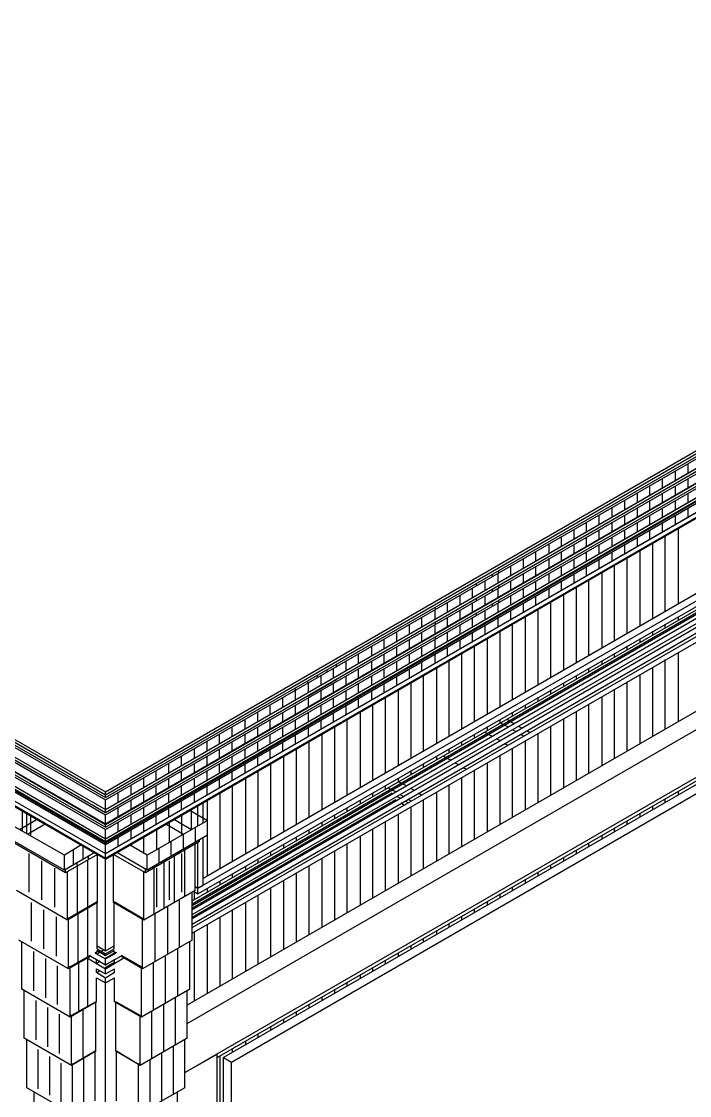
# Model space of a CAD drawing. Header units: inches. Extents: x 0.3 to 16.2, y 0.3 to 11.4.
# Drawn here: x 3.637 to 4.099, y 1.504 to 2.246 of the extents above; entities that cross this region are included whole.
import ezdxf

# ---------------------------------------------------------------- set-up
doc = ezdxf.new("R2010")
doc.units = ezdxf.units.IN
doc.header["$LTSCALE"] = 0.009843
doc.header["$MEASUREMENT"] = 0
doc.layers.add('GEOMETRY', color=7, linetype='Continuous')

msp = doc.modelspace()

# ---------------------------------------------------------------- linework, layer by layer
at = {"layer": 'GEOMETRY'}
for p, q in [((1.1811, 3.15984), (3.69528, 1.70827)), ((1.1811, 3.15984), (3.69528, 1.70827)), ((1.18425, 3.16339), (3.69528, 1.71378)), ((1.18425, 3.16339), (3.69528, 1.71378)), ((1.18425, 3.16181), (3.69528, 1.71181)), ((1.18425, 3.16181), (3.69528, 1.71181)), ((1.18425, 3.16181), (3.69528, 1.71181)), ((1.18425, 3.15984), (3.69528, 1.70984)), ((1.1811, 3.15354), (3.69528, 1.70157)), ((1.1811, 3.14961), (3.69528, 1.69803)), ((1.1811, 3.14961), (3.69528, 1.69803)), ((1.18425, 3.15157), (3.69528, 1.70157)), ((1.18425, 3.15157), (3.69528, 1.70157)), ((1.18425, 3.15157), (3.69528, 1.70157)), ((1.18425, 3.14961), (3.69528, 1.69961)), ((1.1811, 3.14331), (3.69528, 1.69173)), ((1.1811, 3.13937), (3.69528, 1.6878)), ((1.1811, 3.13937), (3.69528, 1.6878)), ((1.18425, 3.14134), (3.69528, 1.69134)), ((1.18425, 3.14134), (3.69528, 1.69134)), ((1.18425, 3.14134), (3.69528, 1.69134)), ((1.18425, 3.13937), (3.69528, 1.68937)), ((1.1811, 3.13307), (3.69528, 1.6815)), ((1.18425, 3.1311), (3.69528, 1.6815)), ((1.18425, 3.1311), (3.69528, 1.6815)), ((1.18425, 3.1311), (3.69528, 1.6815)), ((1.1811, 3.12913), (3.69528, 1.67756)), ((1.1811, 3.12913), (3.69528, 1.67756)), ((1.1811, 3.12283), (3.69528, 1.67126)), ((1.18425, 3.12913), (3.69528, 1.67953)), ((1.18425, 3.12087), (3.69528, 1.67126)), ((1.18661, 3.11654), (3.69528, 1.66811)), ((1.19213, 3.1126), (3.69528, 1.66732)), ((1.22087, 3.10748), (3.69528, 1.67874)), ((1.22087, 3.10748), (3.69528, 1.67874)), ((1.23386, 3.10276), (3.69528, 1.6815)), ((1.23386, 3.10276), (3.69528, 1.6815)), ((3.69528, 1.71378), (4.55748, 2.21181)), ((3.69528, 1.71378), (4.55748, 2.21181)), ((3.69528, 1.71181), (4.55748, 2.20984)), ((3.69528, 1.71181), (4.55787, 2.20984)), ((3.69528, 1.71181), (4.55787, 2.20984)), ((3.69528, 1.70984), (4.55787, 2.20787)), ((3.69528, 1.70827), (4.56102, 2.20787)), ((3.69528, 1.70827), (4.56102, 2.20787)), ((3.69528, 1.70157), (4.56102, 2.20157)), ((3.69528, 1.70157), (4.55787, 2.19961)), ((3.69528, 1.70157), (4.55787, 2.19961)), ((3.69528, 1.70157), (4.55787, 2.19961)), ((3.69528, 1.69961), (4.55787, 2.19764)), ((3.69528, 1.69803), (4.56102, 2.19764)), ((3.69528, 1.69803), (4.56102, 2.19764)), ((3.69528, 1.69173), (4.56102, 2.19134)), ((3.69528, 1.69134), (4.55787, 2.18937)), ((3.69528, 1.69134), (4.55787, 2.18937)), ((3.69528, 1.69134), (4.55787, 2.18937)), ((3.69528, 1.68937), (4.55787, 2.1874)), ((3.69528, 1.6878), (4.56102, 2.1874)), ((3.69528, 1.6878), (4.56102, 2.1874)), ((3.69528, 1.6815), (4.56102, 2.1811)), ((3.69528, 1.6815), (4.55787, 2.17913)), ((3.69528, 1.6815), (4.55787, 2.17913)), ((3.69528, 1.6815), (4.55787, 2.17913)), ((3.69528, 1.67953), (4.55787, 2.17756)), ((3.69528, 1.67756), (4.56102, 2.17756)), ((3.69528, 1.67756), (4.56102, 2.17756)), ((3.69528, 1.67126), (4.56102, 2.17087)), ((3.69528, 1.67126), (4.55787, 2.16929)), ((3.69528, 1.66811), (4.55551, 2.16457)), ((3.69528, 1.66732), (4.55, 2.16102)), ((3.69528, 1.67874), (4.52126, 2.15591)), ((3.69528, 1.67874), (4.52126, 2.15591)), ((3.69528, 1.6815), (4.50827, 2.15079)), ((3.69528, 1.6815), (4.50827, 2.15079)), ((3.75906, 1.70433), (4.44016, 2.09724)), ((3.75512, 1.63858), (4.45472, 2.04252)), ((3.75512, 1.63661), (4.45472, 2.04055)), ((3.75512, 1.63661), (4.45472, 2.04055)), ((3.75906, 1.64724), (4.44016, 2.04016)), ((3.75906, 1.64724), (4.44016, 2.04016)), ((4.43228, 2.04094), (3.7626, 1.65394)), ((3.75512, 1.63543), (4.45472, 2.03937)), ((3.75512, 1.63268), (4.45591, 2.0374)), ((3.75512, 1.63268), (4.45591, 2.0374)), ((3.75512, 1.62913), (4.45906, 2.03543)), ((3.75512, 1.62638), (4.46142, 2.03425)), ((3.75512, 1.62638), (4.46142, 2.03425)), ((3.75512, 1.62913), (4.45512, 2.03307)), ((3.75906, 1.64331), (4.44016, 2.03622)), ((3.75512, 1.62244), (4.45512, 2.02677)), ((3.75512, 1.62244), (4.45512, 2.02677)), ((3.75512, 1.62008), (4.45512, 2.02402)), ((3.75512, 1.62008), (4.45512, 2.02402)), ((3.75512, 1.61614), (4.45512, 2.02047)), ((4.45551, 1.97283), (3.75157, 1.56654)), ((3.75157, 1.55394), (4.4685, 1.96772)), ((3.75157, 1.55394), (4.4685, 1.96772)), ((4.09764, 1.93386), (4.09764, 1.94016)), ((3.75, 1.52008), (4.4685, 1.93465)), ((4.07992, 1.92402), (4.07992, 1.93031)), ((4.08898, 1.92874), (4.08898, 1.93543)), ((4.09764, 1.92362), (4.09764, 1.93031)), ((4.07126, 1.9189), (4.07126, 1.9252)), ((4.08898, 1.9189), (4.08898, 1.9252)), ((3.77244, 1.53031), (4.43661, 1.91378)), ((4.05394, 1.90866), (4.05394, 1.91496)), ((4.0626, 1.91378), (4.0626, 1.92008)), ((4.07126, 1.90866), (4.07126, 1.91496)), ((4.07992, 1.91378), (4.07992, 1.92008)), ((4.08898, 1.90866), (4.08898, 1.91496)), ((4.09764, 1.91378), (4.09764, 1.92008)), ((4.04528, 1.90354), (4.04528, 1.90984)), ((4.0626, 1.90354), (4.0626, 1.90984)), ((4.07992, 1.90354), (4.07992, 1.90984)), ((4.09764, 1.90354), (4.09764, 1.90984)), ((4.02756, 1.8937), (4.02756, 1.9)), ((4.03622, 1.89882), (4.03622, 1.90512)), ((4.04528, 1.8937), (4.04528, 1.9)), ((4.05394, 1.89843), (4.05394, 1.90472)), ((4.0626, 1.89331), (4.0626, 1.89961)), ((4.07126, 1.89843), (4.07126, 1.90472)), ((4.07992, 1.89331), (4.07992, 1.89961)), ((4.08898, 1.89843), (4.08898, 1.90472)), ((4.41339, 1.89803), (3.77677, 1.53031)), ((3.78228, 1.52717), (4.4189, 1.89488)), ((3.78228, 1.52717), (4.4189, 1.89488)), ((4.0189, 1.88858), (4.0189, 1.89488)), ((4.03622, 1.88858), (4.03622, 1.89488)), ((4.05394, 1.88858), (4.05394, 1.89488)), ((4.07126, 1.88819), (4.07126, 1.89449)), ((4.09094, 1.8437), (4.09094, 1.89567)), ((4.00157, 1.87835), (4.00157, 1.88465)), ((4.01024, 1.88346), (4.01024, 1.88976)), ((4.0189, 1.87835), (4.0189, 1.88465)), ((4.02756, 1.88346), (4.02756, 1.88976)), ((4.03622, 1.87835), (4.03622, 1.88465)), ((4.04528, 1.88346), (4.04528, 1.88976)), ((4.05394, 1.87835), (4.05394, 1.88465)), ((4.0626, 1.88346), (4.0626, 1.88976)), ((4.07323, 1.83346), (4.07323, 1.88543)), ((4.08189, 1.83858), (4.08189, 1.89055)), ((3.99252, 1.87323), (3.99252, 1.87992)), ((4.01024, 1.87323), (4.01024, 1.87953)), ((4.02756, 1.87323), (4.02756, 1.87953)), ((4.04528, 1.87323), (4.04528, 1.87953)), ((4.06457, 1.82835), (4.06457, 1.88071)), ((3.9752, 1.86339), (3.9752, 1.86969)), ((3.98386, 1.8685), (3.98386, 1.8748)), ((3.99252, 1.86339), (3.99252, 1.86969)), ((4.00157, 1.86811), (4.00157, 1.8748)), ((4.01024, 1.86299), (4.01024, 1.86969)), ((4.0189, 1.86811), (4.0189, 1.87441)), ((4.02756, 1.86299), (4.02756, 1.86929)), ((4.03622, 1.86811), (4.03622, 1.87441)), ((4.04685, 1.8185), (4.04685, 1.87047)), ((4.05551, 1.82323), (4.05551, 1.87559)), ((3.9626, 1.86614), (3.9626, 1.86614)), ((3.9626, 1.8626), (3.9626, 1.86417)), ((3.96654, 1.85827), (3.96654, 1.86457)), ((3.96693, 1.8685), (3.96693, 1.8689)), ((3.96693, 1.86496), (3.96693, 1.86654)), ((3.98386, 1.85827), (3.98386, 1.86457)), ((4.00157, 1.85827), (4.00157, 1.86457)), ((4.0189, 1.85787), (4.0189, 1.86457)), ((4.03819, 1.81339), (4.03819, 1.86535)), ((3.94882, 1.84803), (3.94882, 1.85433)), ((3.95157, 1.85984), (3.95157, 1.85984)), ((3.95157, 1.85591), (3.95157, 1.85787)), ((3.95748, 1.85315), (3.95748, 1.85945)), ((3.96654, 1.84803), (3.96654, 1.85433)), ((3.96693, 1.85472), (3.96693, 1.85669)), ((3.9752, 1.85315), (3.9752, 1.85945)), ((3.98386, 1.84803), (3.98386, 1.85433)), ((3.99252, 1.85315), (3.99252, 1.85945)), ((4.00157, 1.84803), (4.00157, 1.85433)), ((4.01024, 1.85315), (4.01024, 1.85945)), ((4.02047, 1.80315), (4.02047, 1.85512)), ((4.02913, 1.80827), (4.02913, 1.86024)), ((3.94016, 1.84291), (3.94016, 1.84961)), ((3.95157, 1.84606), (3.95157, 1.84764)), ((3.95748, 1.84291), (3.95748, 1.84921)), ((3.9626, 1.85236), (3.9626, 1.85394)), ((3.9752, 1.84291), (3.9752, 1.84921)), ((3.99252, 1.84291), (3.99252, 1.84921)), ((4.01181, 1.79803), (4.01181, 1.85)), ((3.92283, 1.83307), (3.92283, 1.83937)), ((3.92323, 1.84331), (3.92323, 1.84331)), ((3.92323, 1.83937), (3.92323, 1.84134)), ((3.9315, 1.83819), (3.9315, 1.84449)), ((3.94016, 1.83307), (3.94016, 1.83937)), ((3.94882, 1.8378), (3.94882, 1.84449)), ((3.95748, 1.83268), (3.95748, 1.83937)), ((3.9626, 1.84213), (3.9626, 1.8437)), ((3.96654, 1.8378), (3.96654, 1.84409)), ((3.96693, 1.84449), (3.96693, 1.84646)), ((3.98386, 1.8378), (3.98386, 1.84409)), ((3.99409, 1.7878), (3.99409, 1.83976)), ((4.00276, 1.79291), (4.00276, 1.84488)), ((3.91378, 1.82795), (3.91378, 1.83425)), ((3.9315, 1.82795), (3.9315, 1.83425)), ((3.94882, 1.82795), (3.94882, 1.83425)), ((3.95157, 1.83583), (3.95157, 1.8374)), ((3.96654, 1.82795), (3.96654, 1.83425)), ((3.9752, 1.83268), (3.9752, 1.83898)), ((3.98543, 1.78268), (3.98543, 1.83504)), ((4.09094, 1.83228), (4.09094, 1.83465)), ((3.90512, 1.82283), (3.90512, 1.82913)), ((3.92283, 1.82283), (3.92283, 1.82913)), ((3.92323, 1.82953), (3.92323, 1.8311)), ((3.94016, 1.82283), (3.94016, 1.82913)), ((3.95748, 1.82283), (3.95748, 1.82913)), ((3.96772, 1.77283), (3.96772, 1.8248)), ((3.97638, 1.77756), (3.97638, 1.82992)), ((4.07323, 1.82205), (4.07323, 1.8248)), ((4.08189, 1.82717), (4.08189, 1.82953)), ((3.8878, 1.81299), (3.8878, 1.81929)), ((3.89646, 1.81772), (3.89646, 1.82402)), ((3.90512, 1.8126), (3.90512, 1.8189)), ((3.91378, 1.81772), (3.91378, 1.82402)), ((3.92283, 1.8126), (3.92283, 1.8189)), ((3.92323, 1.81929), (3.92323, 1.82087)), ((3.9315, 1.81772), (3.9315, 1.82402)), ((3.94016, 1.8126), (3.94016, 1.8189)), ((3.94882, 1.81772), (3.94882, 1.82402)), ((3.95906, 1.76772), (3.95906, 1.81969)), ((4.06457, 1.81693), (4.06457, 1.81969)), ((3.87913, 1.80787), (3.87913, 1.81417)), ((3.89646, 1.80787), (3.89646, 1.81417)), ((3.91378, 1.80748), (3.91378, 1.81417)), ((3.9315, 1.80748), (3.9315, 1.81378)), ((3.95, 1.7626), (3.95, 1.81457)), ((4.05551, 1.81181), (4.05551, 1.81457)), ((4.09094, 1.7622), (4.09094, 1.80984)), ((3.85472, 1.80394), (3.85472, 1.80394)), ((3.86142, 1.79764), (3.86142, 1.80394)), ((3.87008, 1.80276), (3.87008, 1.80906)), ((3.87913, 1.79764), (3.87913, 1.80394)), ((3.8878, 1.80276), (3.8878, 1.80906)), ((3.89646, 1.79764), (3.89646, 1.80394)), ((3.90512, 1.80276), (3.90512, 1.80906)), ((3.91378, 1.79764), (3.91378, 1.80394)), ((3.92283, 1.80236), (3.92283, 1.80906)), ((3.93268, 1.75236), (3.93268, 1.80433)), ((3.94134, 1.75748), (3.94134, 1.80945)), ((4.03819, 1.80197), (4.03819, 1.80433)), ((4.04685, 1.80669), (4.04685, 1.80945)), ((4.08189, 1.75748), (4.08189, 1.80512)), ((3.84173, 1.79606), (3.84173, 1.79646)), ((3.84843, 1.8), (3.84843, 1.8)), ((3.84843, 1.79646), (3.84843, 1.79803)), ((3.85276, 1.79252), (3.85276, 1.79882)), ((3.85472, 1.8), (3.85472, 1.80197)), ((3.87008, 1.79252), (3.87008, 1.79882)), ((3.8878, 1.79252), (3.8878, 1.79882)), ((3.90512, 1.79252), (3.90512, 1.79882)), ((3.92402, 1.74724), (3.92402, 1.79921)), ((4.02913, 1.79685), (4.02913, 1.79921)), ((4.06457, 1.74724), (4.06457, 1.79488)), ((4.07323, 1.75236), (4.07323, 1.8)), ((3.83504, 1.79252), (3.83504, 1.79252)), ((3.83504, 1.77992), (3.85472, 1.79134)), ((3.83504, 1.78858), (3.83504, 1.79055)), ((3.83543, 1.78268), (3.83543, 1.78898)), ((3.84173, 1.79252), (3.84173, 1.79449)), ((3.84409, 1.7874), (3.84409, 1.79409)), ((3.84843, 1.7874), (3.84843, 1.7878)), ((3.85276, 1.78228), (3.85276, 1.78898)), ((3.85472, 1.79134), (3.85472, 1.79173)), ((3.86142, 1.7874), (3.86142, 1.7937)), ((3.87008, 1.78228), (3.87008, 1.78858)), ((3.87913, 1.7874), (3.87913, 1.7937)), ((3.8878, 1.78228), (3.8878, 1.78858)), ((3.89646, 1.7874), (3.89646, 1.7937)), ((3.9063, 1.73701), (3.9063, 1.78937)), ((3.91496, 1.74213), (3.91496, 1.79409)), ((4.01181, 1.78661), (4.01181, 1.78898)), ((4.02047, 1.79173), (4.02047, 1.79409)), ((4.05551, 1.74213), (4.05551, 1.78976)), ((3.82402, 1.78622), (3.82402, 1.78622)), ((3.82598, 1.78504), (3.82717, 1.78425)), ((3.82638, 1.77756), (3.82638, 1.78386)), ((3.83504, 1.77992), (3.83504, 1.78031)), ((3.84173, 1.78386), (3.84173, 1.78425)), ((3.84409, 1.77756), (3.84409, 1.78386)), ((3.86142, 1.77717), (3.86142, 1.78386)), ((3.87913, 1.77717), (3.87913, 1.78346)), ((3.89764, 1.73189), (3.89764, 1.78425)), ((4.00276, 1.7815), (4.00276, 1.78425)), ((4.04685, 1.73701), (4.04685, 1.78465)), ((3.80906, 1.76732), (3.80906, 1.77362)), ((3.81772, 1.77244), (3.81772, 1.77874)), ((3.82638, 1.76732), (3.82638, 1.77362)), ((3.83465, 1.77992), (3.83504, 1.77992)), ((3.83543, 1.77244), (3.83543, 1.77874)), ((3.84409, 1.76732), (3.84409, 1.77362)), ((3.85276, 1.77244), (3.85276, 1.77874)), ((3.86142, 1.76732), (3.86142, 1.77362)), ((3.87008, 1.77205), (3.87008, 1.77874)), ((3.87992, 1.72205), (3.87992, 1.77402)), ((3.88858, 1.72717), (3.88858, 1.77913)), ((3.98543, 1.77126), (3.98543, 1.77402)), ((3.99409, 1.77638), (3.99409, 1.77913)), ((4.02913, 1.72677), (4.02913, 1.77441)), ((4.03819, 1.73189), (4.03819, 1.77953)), ((3.80039, 1.7622), (3.80039, 1.7685)), ((3.81772, 1.7622), (3.81772, 1.7685)), ((3.83543, 1.7622), (3.83543, 1.7685)), ((3.85276, 1.7622), (3.85276, 1.7685)), ((3.87126, 1.71693), (3.87126, 1.7689)), ((3.97638, 1.76614), (3.97638, 1.7689)), ((4.02047, 1.72165), (4.02047, 1.76929)), ((3.78268, 1.75236), (3.78268, 1.75866)), ((3.79173, 1.75709), (3.79173, 1.76378)), ((3.80039, 1.75236), (3.80039, 1.75866)), ((3.80906, 1.75709), (3.80906, 1.76339)), ((3.81772, 1.75197), (3.81772, 1.75827)), ((3.82638, 1.75709), (3.82638, 1.76339)), ((3.83543, 1.75197), (3.83543, 1.75827)), ((3.84409, 1.75709), (3.84409, 1.76339)), ((3.85354, 1.70669), (3.85354, 1.75866)), ((3.8622, 1.71181), (3.8622, 1.76378)), ((3.95906, 1.7563), (3.95906, 1.75866)), ((3.96772, 1.76142), (3.96772, 1.76378)), ((3.96969, 1.76063), (3.96811, 1.76142)), ((3.97323, 1.75866), (3.97087, 1.75984)), ((3.97244, 1.76417), (3.97402, 1.76299)), ((3.9752, 1.7622), (3.97756, 1.76102)), ((3.98071, 1.75906), (3.98307, 1.75787)), ((4.00276, 1.71181), (4.00276, 1.75945)), ((4.01181, 1.71693), (4.01181, 1.76417)), ((3.77402, 1.74724), (3.77402, 1.75354)), ((3.79173, 1.74724), (3.79173, 1.75354)), ((3.80906, 1.74724), (3.80906, 1.75354)), ((3.82638, 1.74685), (3.82638, 1.75315)), ((3.84488, 1.70157), (3.84488, 1.75354)), ((3.95, 1.75118), (3.95, 1.75354)), ((3.95709, 1.75512), (3.95866, 1.75433)), ((3.95709, 1.75512), (3.95866, 1.75433)), ((3.95984, 1.75354), (3.9622, 1.75236)), ((3.95984, 1.75354), (3.9622, 1.75236)), ((3.96535, 1.75039), (3.96772, 1.74921)), ((3.96535, 1.75039), (3.96772, 1.74921)), ((3.97874, 1.75551), (3.97638, 1.75669)), ((3.98425, 1.75236), (3.98189, 1.75354)), ((3.98622, 1.75591), (3.98858, 1.75472)), ((3.99409, 1.70669), (3.99409, 1.75433)), ((3.75669, 1.73701), (3.75669, 1.74331)), ((3.76535, 1.74213), (3.76535, 1.74843)), ((3.77402, 1.73701), (3.77402, 1.74331)), ((3.78268, 1.74213), (3.78268, 1.74843)), ((3.79173, 1.73701), (3.79173, 1.74331)), ((3.80039, 1.74213), (3.80039, 1.74843)), ((3.80906, 1.73701), (3.80906, 1.74331)), ((3.81772, 1.74213), (3.81772, 1.74843)), ((3.82717, 1.69134), (3.82717, 1.7437)), ((3.83583, 1.69646), (3.83583, 1.74882)), ((3.93268, 1.74094), (3.93268, 1.74331)), ((3.94134, 1.74606), (3.94134, 1.74843)), ((3.97087, 1.74724), (3.97323, 1.74606)), ((3.97087, 1.74724), (3.97323, 1.74606)), ((3.97638, 1.69646), (3.97638, 1.74409)), ((3.98543, 1.70157), (3.98543, 1.74921)), ((3.74764, 1.73189), (3.74764, 1.73858)), ((3.76535, 1.73189), (3.76535, 1.73819)), ((3.78268, 1.73189), (3.78268, 1.73819)), ((3.80039, 1.73189), (3.80039, 1.73819)), ((3.8185, 1.68622), (3.8185, 1.73858)), ((3.92402, 1.73583), (3.92402, 1.73858)), ((3.92835, 1.73858), (3.93031, 1.7378)), ((3.9311, 1.73701), (3.93346, 1.73583)), ((3.96772, 1.69134), (3.96772, 1.73898)), ((3.73031, 1.72205), (3.73031, 1.72835)), ((3.73898, 1.72717), (3.73898, 1.73346)), ((3.74764, 1.72205), (3.74764, 1.72835)), ((3.75669, 1.72677), (3.75669, 1.73346)), ((3.76535, 1.72165), (3.76535, 1.72835)), ((3.77402, 1.72677), (3.77402, 1.73307)), ((3.79173, 1.72677), (3.79173, 1.73307)), ((3.80079, 1.67638), (3.80079, 1.72835)), ((3.80945, 1.6815), (3.80945, 1.73346)), ((3.9063, 1.72559), (3.9063, 1.72835)), ((3.91496, 1.73071), (3.91496, 1.73346)), ((3.93661, 1.73386), (3.93898, 1.73268)), ((3.94213, 1.73071), (3.94449, 1.72953)), ((3.95, 1.6811), (3.95, 1.72874)), ((3.95906, 1.68622), (3.95906, 1.73386)), ((3.72165, 1.71693), (3.72165, 1.72323)), ((3.73898, 1.71693), (3.73898, 1.72323)), ((3.75669, 1.71693), (3.75669, 1.72323)), ((3.77402, 1.71654), (3.77402, 1.72323)), ((3.78268, 1.72165), (3.78268, 1.72795)), ((3.79213, 1.67126), (3.79213, 1.72323)), ((3.89764, 1.72047), (3.89764, 1.72323)), ((3.89921, 1.71969), (3.89764, 1.72087)), ((3.94134, 1.67598), (3.94134, 1.72362)), ((3.69528, 1.71181), (3.69528, 1.71378)), ((3.71299, 1.71181), (3.71299, 1.71811)), ((3.73031, 1.71181), (3.73031, 1.71811)), ((3.74764, 1.71181), (3.74764, 1.71811)), ((3.76535, 1.71181), (3.76535, 1.71811)), ((3.78307, 1.66614), (3.78307, 1.71811)), ((3.88858, 1.71575), (3.88858, 1.71811)), ((3.89213, 1.71575), (3.89055, 1.71654)), ((3.89567, 1.71378), (3.89331, 1.71496)), ((3.90276, 1.71811), (3.90039, 1.71929)), ((3.90827, 1.71496), (3.90591, 1.71614)), ((3.92402, 1.66614), (3.92402, 1.71378)), ((3.93268, 1.67126), (3.93268, 1.7189)), ((4.09094, 1.71142), (4.09094, 1.71417)), ((3.69528, 1.70984), (3.69528, 1.71181)), ((3.69528, 1.70157), (3.69528, 1.70827)), ((3.70394, 1.70669), (3.70394, 1.71299)), ((3.71299, 1.70157), (3.71299, 1.70787)), ((3.72165, 1.70669), (3.72165, 1.71299)), ((3.73031, 1.70157), (3.73031, 1.70787)), ((3.73898, 1.70669), (3.73898, 1.71299)), ((3.74764, 1.70157), (3.74764, 1.70787)), ((3.89291, 1.71299), (3.75512, 1.63346)), ((3.89567, 1.70827), (3.75512, 1.62717)), ((3.75669, 1.70669), (3.75669, 1.71299)), ((3.75906, 1.70433), (3.7626, 1.7063)), ((3.75906, 1.70433), (3.7626, 1.7063)), ((3.7626, 1.69213), (3.7626, 1.7063)), ((3.76575, 1.65591), (3.76575, 1.70787)), ((3.77441, 1.66102), (3.77441, 1.71299)), ((3.87126, 1.70551), (3.87126, 1.70787)), ((3.87992, 1.71063), (3.87992, 1.71299)), ((3.89331, 1.7126), (3.89291, 1.71299)), ((3.89606, 1.70787), (3.89567, 1.70827)), ((3.89882, 1.70945), (3.89646, 1.71063)), ((3.90118, 1.71063), (3.89882, 1.71181)), ((3.90157, 1.70472), (3.89921, 1.70591)), ((3.90433, 1.7063), (3.90197, 1.70748)), ((3.90669, 1.70748), (3.90433, 1.70866)), ((3.91378, 1.71142), (3.91142, 1.71299)), ((3.91496, 1.66102), (3.91496, 1.70866)), ((4.08189, 1.70669), (4.08189, 1.70906)), ((3.6378, 1.68701), (3.6378, 1.70157)), ((3.64094, 1.68504), (3.64094, 1.69882)), ((3.69528, 1.70157), (3.69528, 1.70354)), ((3.69528, 1.69961), (3.69528, 1.70157)), ((3.70394, 1.69646), (3.70394, 1.70315)), ((3.72165, 1.69646), (3.72165, 1.70276)), ((3.73898, 1.69646), (3.73898, 1.70276)), ((3.75354, 1.70118), (3.76575, 1.69409)), ((3.75472, 1.6878), (3.75472, 1.70157)), ((3.75906, 1.69016), (3.75906, 1.70433)), ((3.8622, 1.70039), (3.8622, 1.70276)), ((3.9063, 1.65591), (3.9063, 1.70354)), ((4.06457, 1.69646), (4.06457, 1.69882)), ((4.07323, 1.70157), (4.07323, 1.70394)), ((3.66693, 1.67008), (3.6248, 1.69409)), ((3.66693, 1.67008), (3.6248, 1.69409)), ((3.63583, 1.6878), (3.64803, 1.69488)), ((3.64134, 1.68465), (3.65354, 1.69173)), ((3.6437, 1.68346), (3.6437, 1.69724)), ((3.6437, 1.68346), (3.6437, 1.69724)), ((3.69528, 1.69173), (3.69528, 1.69803)), ((3.69528, 1.69134), (3.69528, 1.69331)), ((3.69528, 1.68937), (3.69528, 1.69134)), ((3.70394, 1.68661), (3.70394, 1.69291)), ((3.71299, 1.69134), (3.71299, 1.69803)), ((3.72165, 1.68622), (3.72165, 1.69291)), ((3.76575, 1.69409), (3.72402, 1.67008)), ((3.76575, 1.69409), (3.72402, 1.67008)), ((3.73031, 1.69134), (3.73031, 1.69764)), ((3.73701, 1.69173), (3.74921, 1.68465)), ((3.73937, 1.67874), (3.73937, 1.69291)), ((3.74252, 1.69488), (3.75472, 1.6878)), ((3.74803, 1.68386), (3.74803, 1.69803)), ((3.76575, 1.68386), (3.76575, 1.69409)), ((3.84488, 1.69016), (3.84488, 1.69291)), ((3.85354, 1.69528), (3.85354, 1.69764)), ((3.88858, 1.64567), (3.88858, 1.69331)), ((3.89764, 1.65079), (3.89764, 1.69843)), ((4.05551, 1.69134), (4.05551, 1.6937)), ((3.66693, 1.65984), (3.6248, 1.68386)), ((3.69528, 1.6815), (3.69528, 1.6878)), ((3.69528, 1.60394), (3.69528, 1.68386)), ((3.71299, 1.6815), (3.71299, 1.6878)), ((3.76575, 1.68386), (3.72402, 1.65984)), ((3.73071, 1.67362), (3.73071, 1.6878)), ((3.74921, 1.67441), (3.74921, 1.68465)), ((3.75748, 1.67913), (3.75748, 1.68937)), ((3.83583, 1.68504), (3.83583, 1.6878)), ((3.87992, 1.64055), (3.87992, 1.68819)), ((4.03819, 1.6811), (4.03819, 1.68386)), ((4.04685, 1.68622), (4.04685, 1.68858)), ((3.66772, 1.65787), (3.63031, 1.67953)), ((3.67874, 1.67717), (3.66693, 1.67008)), ((3.67874, 1.67717), (3.66693, 1.67008)), ((3.67992, 1.66732), (3.67992, 1.67638)), ((3.69528, 1.6815), (3.69528, 1.68307)), ((3.69528, 1.67953), (3.69528, 1.6815)), ((3.69528, 1.67638), (3.69528, 1.6815)), ((3.69528, 1.67362), (3.69528, 1.67874)), ((3.69528, 1.67126), (3.69528, 1.67756)), ((3.69528, 1.67126), (3.69528, 1.67638)), ((3.70394, 1.67638), (3.70394, 1.68268)), ((3.72402, 1.67008), (3.71181, 1.67717)), ((3.72402, 1.67008), (3.71181, 1.67717)), ((3.71299, 1.67638), (3.71299, 1.67756)), ((3.72165, 1.67126), (3.72165, 1.68268)), ((3.76024, 1.67953), (3.72283, 1.65787)), ((3.74055, 1.66969), (3.74055, 1.67953)), ((3.75276, 1.6752), (3.75276, 1.67638)), ((3.75709, 1.64567), (3.75709, 1.67756)), ((3.75906, 1.64724), (3.75906, 1.67874)), ((3.76024, 1.67953), (3.76024, 1.68071)), ((3.7626, 1.64921), (3.7626, 1.68189)), ((3.8185, 1.6748), (3.8185, 1.67756)), ((3.82717, 1.67992), (3.82717, 1.68268)), ((3.8622, 1.63031), (3.8622, 1.67795)), ((3.87126, 1.63543), (3.87126, 1.68307)), ((4.02913, 1.67598), (4.02913, 1.67874)), ((3.64252, 1.64449), (3.64252, 1.67126)), ((3.6878, 1.67205), (3.66693, 1.65984)), ((3.66693, 1.65984), (3.66693, 1.67008)), ((3.68976, 1.67047), (3.66772, 1.65787)), ((3.67323, 1.66378), (3.67323, 1.67362)), ((3.68346, 1.66693), (3.68346, 1.66929)), ((3.68661, 1.67126), (3.68661, 1.67244)), ((3.68976, 1.6374), (3.68976, 1.67047)), ((3.69528, 1.67126), (3.69528, 1.67323)), ((3.69528, 1.66811), (3.69528, 1.67244)), ((3.69528, 1.66732), (3.69528, 1.67126)), ((3.72283, 1.65787), (3.70079, 1.67047)), ((3.70079, 1.6374), (3.70079, 1.67047)), ((3.72402, 1.65984), (3.70315, 1.67205)), ((3.72402, 1.65984), (3.72402, 1.67008)), ((3.73228, 1.66457), (3.73228, 1.6748)), ((3.74291, 1.6374), (3.74291, 1.66969)), ((3.74528, 1.67087), (3.74528, 1.67205)), ((3.74803, 1.64449), (3.74803, 1.67126)), ((3.75, 1.64173), (3.75, 1.67362)), ((3.80945, 1.67008), (3.80945, 1.67244)), ((3.85354, 1.62559), (3.85354, 1.67323)), ((4.02047, 1.67087), (4.02047, 1.67362)), ((3.65118, 1.63937), (3.65118, 1.66614)), ((3.67559, 1.6622), (3.67559, 1.66496)), ((3.67598, 1.62913), (3.67598, 1.6626)), ((3.68307, 1.63346), (3.68307, 1.66654)), ((3.72874, 1.62953), (3.72874, 1.66142)), ((3.73031, 1.6622), (3.73031, 1.66339)), ((3.73583, 1.63346), (3.73583, 1.66535)), ((3.7378, 1.66654), (3.7378, 1.66772)), ((3.73937, 1.63937), (3.73937, 1.66614)), ((3.79213, 1.65984), (3.79213, 1.6622)), ((3.80079, 1.66496), (3.80079, 1.66732)), ((3.83583, 1.61535), (3.83583, 1.66299)), ((3.84488, 1.62047), (3.84488, 1.66811)), ((4.00276, 1.66102), (4.00276, 1.66339)), ((4.01181, 1.66575), (4.01181, 1.6685)), ((3.66024, 1.63425), (3.66024, 1.66102)), ((3.66772, 1.65787), (3.66772, 1.66063)), ((3.6689, 1.6252), (3.6689, 1.65866)), ((3.72165, 1.6252), (3.72165, 1.65866)), ((3.72165, 1.62677), (3.72165, 1.65866)), ((3.72283, 1.65787), (3.72283, 1.66063)), ((3.73071, 1.63425), (3.73071, 1.66102)), ((3.78307, 1.65472), (3.78307, 1.65709)), ((3.82717, 1.61024), (3.82717, 1.65787)), ((3.99409, 1.65591), (3.99409, 1.65827)), ((3.75709, 1.64843), (3.75906, 1.64724)), ((3.75709, 1.64843), (3.75906, 1.64724)), ((3.75709, 1.64843), (3.75906, 1.64724)), ((3.75906, 1.64724), (3.7626, 1.64921)), ((3.75906, 1.64331), (3.75906, 1.64724)), ((3.76575, 1.64449), (3.76575, 1.64724)), ((3.77441, 1.64961), (3.77441, 1.65197)), ((3.80945, 1.6), (3.80945, 1.64764)), ((3.8185, 1.60512), (3.8185, 1.65276)), ((3.97638, 1.64567), (3.97638, 1.64803)), ((3.98543, 1.65079), (3.98543, 1.65315)), ((3.6689, 1.6252), (3.63386, 1.64567)), ((3.75709, 1.64567), (3.72165, 1.6252)), ((3.74646, 1.60669), (3.74646, 1.63976)), ((3.75512, 1.61142), (3.75512, 1.64449)), ((3.75591, 1.64528), (3.75906, 1.64331)), ((3.75669, 1.63937), (3.75669, 1.64449)), ((3.80079, 1.59488), (3.80079, 1.64252)), ((3.96772, 1.64055), (3.96772, 1.64331)), ((3.64409, 1.61063), (3.64409, 1.6374)), ((3.65276, 1.60551), (3.65276, 1.63228)), ((3.68976, 1.6374), (3.6689, 1.6252)), ((3.68937, 1.6378), (3.66969, 1.62638)), ((3.68937, 1.6378), (3.66969, 1.62638)), ((3.68307, 1.59921), (3.68307, 1.63386)), ((3.68937, 1.60551), (3.68937, 1.6378)), ((3.72165, 1.6252), (3.70079, 1.6374)), ((3.72087, 1.62638), (3.70118, 1.6378)), ((3.72087, 1.62638), (3.70118, 1.6378)), ((3.70118, 1.60551), (3.70118, 1.6378)), ((3.73819, 1.60157), (3.73819, 1.63465)), ((3.73819, 1.60551), (3.73819, 1.63228)), ((3.74646, 1.61063), (3.74646, 1.6374)), ((3.78307, 1.58504), (3.78307, 1.63228)), ((3.79213, 1.58976), (3.79213, 1.6374)), ((3.95, 1.63031), (3.95, 1.63307)), ((3.95906, 1.63543), (3.95906, 1.63819)), ((3.66142, 1.60039), (3.66142, 1.62756)), ((3.66969, 1.62638), (3.6689, 1.62677)), ((3.66969, 1.62638), (3.6689, 1.62677)), ((3.66969, 1.59173), (3.66969, 1.62638)), ((3.67638, 1.59567), (3.67638, 1.62992)), ((3.72165, 1.62677), (3.72087, 1.62638)), ((3.72165, 1.62677), (3.72087, 1.62638)), ((3.72087, 1.59173), (3.72087, 1.62638)), ((3.72953, 1.59685), (3.72953, 1.62992)), ((3.72953, 1.60039), (3.72953, 1.62756)), ((3.77441, 1.57992), (3.77441, 1.62756)), ((3.94134, 1.6252), (3.94134, 1.62795)), ((3.75669, 1.56969), (3.75669, 1.61732)), ((3.76575, 1.5748), (3.76575, 1.62244)), ((3.92402, 1.61535), (3.92402, 1.61772)), ((3.93268, 1.62047), (3.93268, 1.62283)), ((3.66969, 1.59173), (3.63543, 1.61142)), ((3.6374, 1.57756), (3.6374, 1.61063)), ((3.75512, 1.61142), (3.72087, 1.59173)), ((3.75354, 1.57756), (3.75354, 1.61063)), ((3.91496, 1.61024), (3.91496, 1.6126)), ((3.64567, 1.57638), (3.64567, 1.60354)), ((3.68898, 1.60315), (3.6878, 1.60276)), ((3.68898, 1.60315), (3.6878, 1.60276)), ((3.68937, 1.60315), (3.68819, 1.60236)), ((3.68819, 1.60236), (3.69528, 1.59843)), ((3.68819, 1.60236), (3.69528, 1.59843)), ((3.68898, 1.60197), (3.68898, 1.60315)), ((3.68937, 1.60748), (3.69528, 1.60394)), ((3.68976, 1.60709), (3.68937, 1.60669)), ((3.68937, 1.60551), (3.69528, 1.60197)), ((3.68937, 1.60551), (3.69528, 1.60197)), ((3.68937, 1.60433), (3.69528, 1.60079)), ((3.68937, 1.60315), (3.68937, 1.60433)), ((3.69134, 1.60315), (3.68937, 1.60157)), ((3.69409, 1.60472), (3.69252, 1.60354)), ((3.70197, 1.60276), (3.69488, 1.59843)), ((3.69528, 1.60394), (3.70118, 1.60748)), ((3.69528, 1.60197), (3.70118, 1.60551)), ((3.69528, 1.60197), (3.70118, 1.60551)), ((3.69528, 1.60079), (3.70118, 1.60433)), ((3.69528, 1.59843), (3.70236, 1.60236)), ((3.69528, 1.59843), (3.70236, 1.60236)), ((3.70118, 1.60315), (3.70118, 1.60433)), ((3.70236, 1.60236), (3.70118, 1.60315)), ((3.70315, 1.60276), (3.70157, 1.60315)), ((3.70315, 1.60276), (3.70157, 1.60315)), ((3.70157, 1.60197), (3.70157, 1.60315)), ((3.74528, 1.57283), (3.74528, 1.60591)), ((3.74528, 1.57638), (3.74528, 1.60354)), ((3.89764, 1.6), (3.89764, 1.60236)), ((3.9063, 1.60512), (3.9063, 1.60748)), ((3.65394, 1.57165), (3.65394, 1.59882)), ((3.68504, 1.60039), (3.66969, 1.59173)), ((3.68465, 1.60079), (3.67087, 1.59291)), ((3.68465, 1.60079), (3.67087, 1.59291)), ((3.67677, 1.56181), (3.67677, 1.59646)), ((3.68268, 1.59921), (3.69528, 1.59173)), ((3.68268, 1.59921), (3.69528, 1.59173)), ((3.68307, 1.56535), (3.68307, 1.6)), ((3.68504, 1.60039), (3.69528, 1.59449)), ((3.68898, 1.59803), (3.69528, 1.59449)), ((3.68898, 1.59567), (3.68898, 1.59803)), ((3.69134, 1.59685), (3.68937, 1.59528)), ((3.70157, 1.59606), (3.69488, 1.59213)), ((3.69528, 1.60079), (3.69528, 1.60197)), ((3.69528, 1.59449), (3.70591, 1.60039)), ((3.69528, 1.59173), (3.70787, 1.59921)), ((3.69528, 1.59173), (3.70787, 1.59921)), ((3.69528, 1.59449), (3.69528, 1.59843)), ((3.69528, 1.59449), (3.70157, 1.59803)), ((3.69528, 1.59567), (3.69528, 1.59685)), ((3.69528, 1.59449), (3.69528, 1.59567)), ((3.70157, 1.59567), (3.70157, 1.59803)), ((3.72087, 1.59173), (3.70591, 1.60039)), ((3.72008, 1.59291), (3.7063, 1.60079)), ((3.72008, 1.59291), (3.7063, 1.60079)), ((3.72835, 1.56299), (3.72835, 1.59606)), ((3.73661, 1.56772), (3.73661, 1.60079)), ((3.73661, 1.57165), (3.73661, 1.59882)), ((3.88858, 1.59488), (3.88858, 1.59764)), ((3.6622, 1.56693), (3.6622, 1.5937)), ((3.67087, 1.59291), (3.66969, 1.59331)), ((3.67087, 1.59291), (3.66969, 1.59331)), ((3.67087, 1.55827), (3.67087, 1.59291)), ((3.68898, 1.59173), (3.69528, 1.58819)), ((3.68898, 1.59173), (3.69528, 1.58819)), ((3.68898, 1.58937), (3.68898, 1.59173)), ((3.68898, 1.58937), (3.69528, 1.58543)), ((3.68898, 1.58937), (3.69528, 1.58543)), ((3.69134, 1.59016), (3.68937, 1.58898)), ((3.69528, 1.58819), (3.69528, 1.59173)), ((3.69528, 1.58819), (3.70157, 1.59173)), ((3.69528, 1.58819), (3.70157, 1.59173)), ((3.69528, 1.58937), (3.69528, 1.59055)), ((3.69528, 1.58819), (3.69528, 1.58937)), ((3.69528, 1.58543), (3.70157, 1.58937)), ((3.69528, 1.58543), (3.70157, 1.58937)), ((3.70157, 1.58937), (3.70157, 1.59173)), ((3.72087, 1.59331), (3.72008, 1.59291)), ((3.72087, 1.59331), (3.72008, 1.59291)), ((3.72008, 1.55827), (3.72008, 1.59291)), ((3.72835, 1.56693), (3.72835, 1.5937)), ((3.87126, 1.58465), (3.87126, 1.5874)), ((3.87992, 1.58976), (3.87992, 1.59252)), ((3.68898, 1.58543), (3.69528, 1.58189)), ((3.68898, 1.5689), (3.68898, 1.58543)), ((3.69528, 1.58189), (3.69528, 1.58543)), ((3.69528, 1.58189), (3.70157, 1.58543)), ((3.69528, 0.89921), (3.69528, 1.58504)), ((3.69528, 1.58307), (3.69528, 1.58425)), ((3.70157, 1.5689), (3.70157, 1.58543)), ((3.8622, 1.57953), (3.8622, 1.58228)), ((3.67087, 1.55827), (3.6374, 1.57756)), ((3.63898, 1.5437), (3.63898, 1.57638)), ((3.75354, 1.57756), (3.72008, 1.55827)), ((3.75157, 1.5437), (3.75157, 1.57638)), ((3.85354, 1.5748), (3.85354, 1.57717)), ((3.64724, 1.54252), (3.64724, 1.56969)), ((3.65551, 1.5378), (3.65551, 1.56496)), ((3.68898, 1.5689), (3.67087, 1.55827)), ((3.68858, 1.5689), (3.67165, 1.55945)), ((3.68858, 1.5689), (3.67165, 1.55945)), ((3.68858, 1.53465), (3.68858, 1.5689)), ((3.72008, 1.55827), (3.70157, 1.5689)), ((3.71929, 1.55945), (3.70236, 1.5689)), ((3.71929, 1.55945), (3.70236, 1.5689)), ((3.70236, 1.53465), (3.70236, 1.5689)), ((3.73543, 1.53425), (3.73543, 1.56732)), ((3.73543, 1.5378), (3.73543, 1.56496)), ((3.7437, 1.53898), (3.7437, 1.57165)), ((3.7437, 1.54252), (3.7437, 1.56969)), ((3.83583, 1.56457), (3.83583, 1.56693)), ((3.84488, 1.56969), (3.84488, 1.57205)), ((3.66339, 1.53307), (3.66339, 1.56024)), ((3.67165, 1.55945), (3.67087, 1.55984)), ((3.67165, 1.55945), (3.67087, 1.55984)), ((3.67165, 1.5248), (3.67165, 1.55945)), ((3.67992, 1.52953), (3.67992, 1.56417)), ((3.72008, 1.55984), (3.71929, 1.55945)), ((3.72008, 1.55984), (3.71929, 1.55945)), ((3.71929, 1.5248), (3.71929, 1.55945)), ((3.72717, 1.52953), (3.72717, 1.5626)), ((3.72717, 1.53307), (3.72717, 1.56024)), ((3.82717, 1.55945), (3.82717, 1.56181)), ((3.80945, 1.54921), (3.80945, 1.55197)), ((3.8185, 1.55433), (3.8185, 1.55669)), ((3.67165, 1.5248), (3.63898, 1.5437)), ((3.75157, 1.5437), (3.71929, 1.5248)), ((3.80079, 1.54409), (3.80079, 1.54685)), ((3.64094, 1.50945), (3.64094, 1.54252)), ((3.64882, 1.50866), (3.64882, 1.53583)), ((3.74213, 1.50472), (3.74213, 1.5378)), ((3.74213, 1.50866), (3.74213, 1.53583)), ((3.75, 1.50945), (3.75, 1.54252)), ((3.78307, 1.53386), (3.78307, 1.53661)), ((3.79213, 1.53898), (3.79213, 1.54173)), ((3.65669, 1.50433), (3.65669, 1.5311)), ((3.68858, 1.53465), (3.67165, 1.5248)), ((3.68819, 1.53465), (3.67244, 1.52559)), ((3.68819, 1.53465), (3.67244, 1.52559)), ((3.68031, 1.49567), (3.68031, 1.53031)), ((3.68819, 1.50039), (3.68819, 1.53465)), ((3.71929, 1.5248), (3.70236, 1.53465)), ((3.71811, 1.52559), (3.70276, 1.53465)), ((3.71811, 1.52559), (3.70276, 1.53465)), ((3.70276, 1.50039), (3.70276, 1.53465)), ((3.72598, 1.49567), (3.72598, 1.52874)), ((3.73425, 1.50039), (3.73425, 1.53346)), ((3.73425, 1.50433), (3.73425, 1.5311)), ((3.75, 1.52008), (3.77244, 1.53268)), ((3.75, 1.52008), (3.77244, 1.53268)), ((3.77244, 1.01457), (3.77244, 1.53268)), ((3.77244, 1.53031), (3.77441, 1.5315)), ((3.77244, 1.53031), (3.77441, 1.5315)), ((3.77441, 1.02598), (3.77441, 1.5315)), ((3.77441, 1.03504), (3.77441, 1.5315)), ((3.77677, 1.53031), (3.78228, 1.52717)), ((3.77677, 1.53031), (3.78228, 1.52717)), ((3.77677, 1.04764), (3.77677, 1.53031)), ((3.66457, 1.49961), (3.66457, 1.52638)), ((3.67244, 1.52559), (3.67165, 1.52638)), ((3.67244, 1.52559), (3.67165, 1.52638)), ((3.67244, 1.49134), (3.67244, 1.52559)), ((3.71929, 1.52638), (3.71811, 1.52559)), ((3.71929, 1.52638), (3.71811, 1.52559)), ((3.71811, 1.49134), (3.71811, 1.52559)), ((3.72598, 1.49961), (3.72598, 1.52638)), ((3.78228, 1.04449), (3.78228, 1.52717)), ((3.67244, 1.49134), (3.64094, 1.50945)), ((3.64606, 1.49803), (3.64606, 1.50669)), ((3.75, 1.50945), (3.71811, 1.49134)), ((3.74488, 1.49803), (3.74488, 1.50669))]:
    msp.add_line(p, q, dxfattribs=at)

doc.saveas('drawing.dxf')
